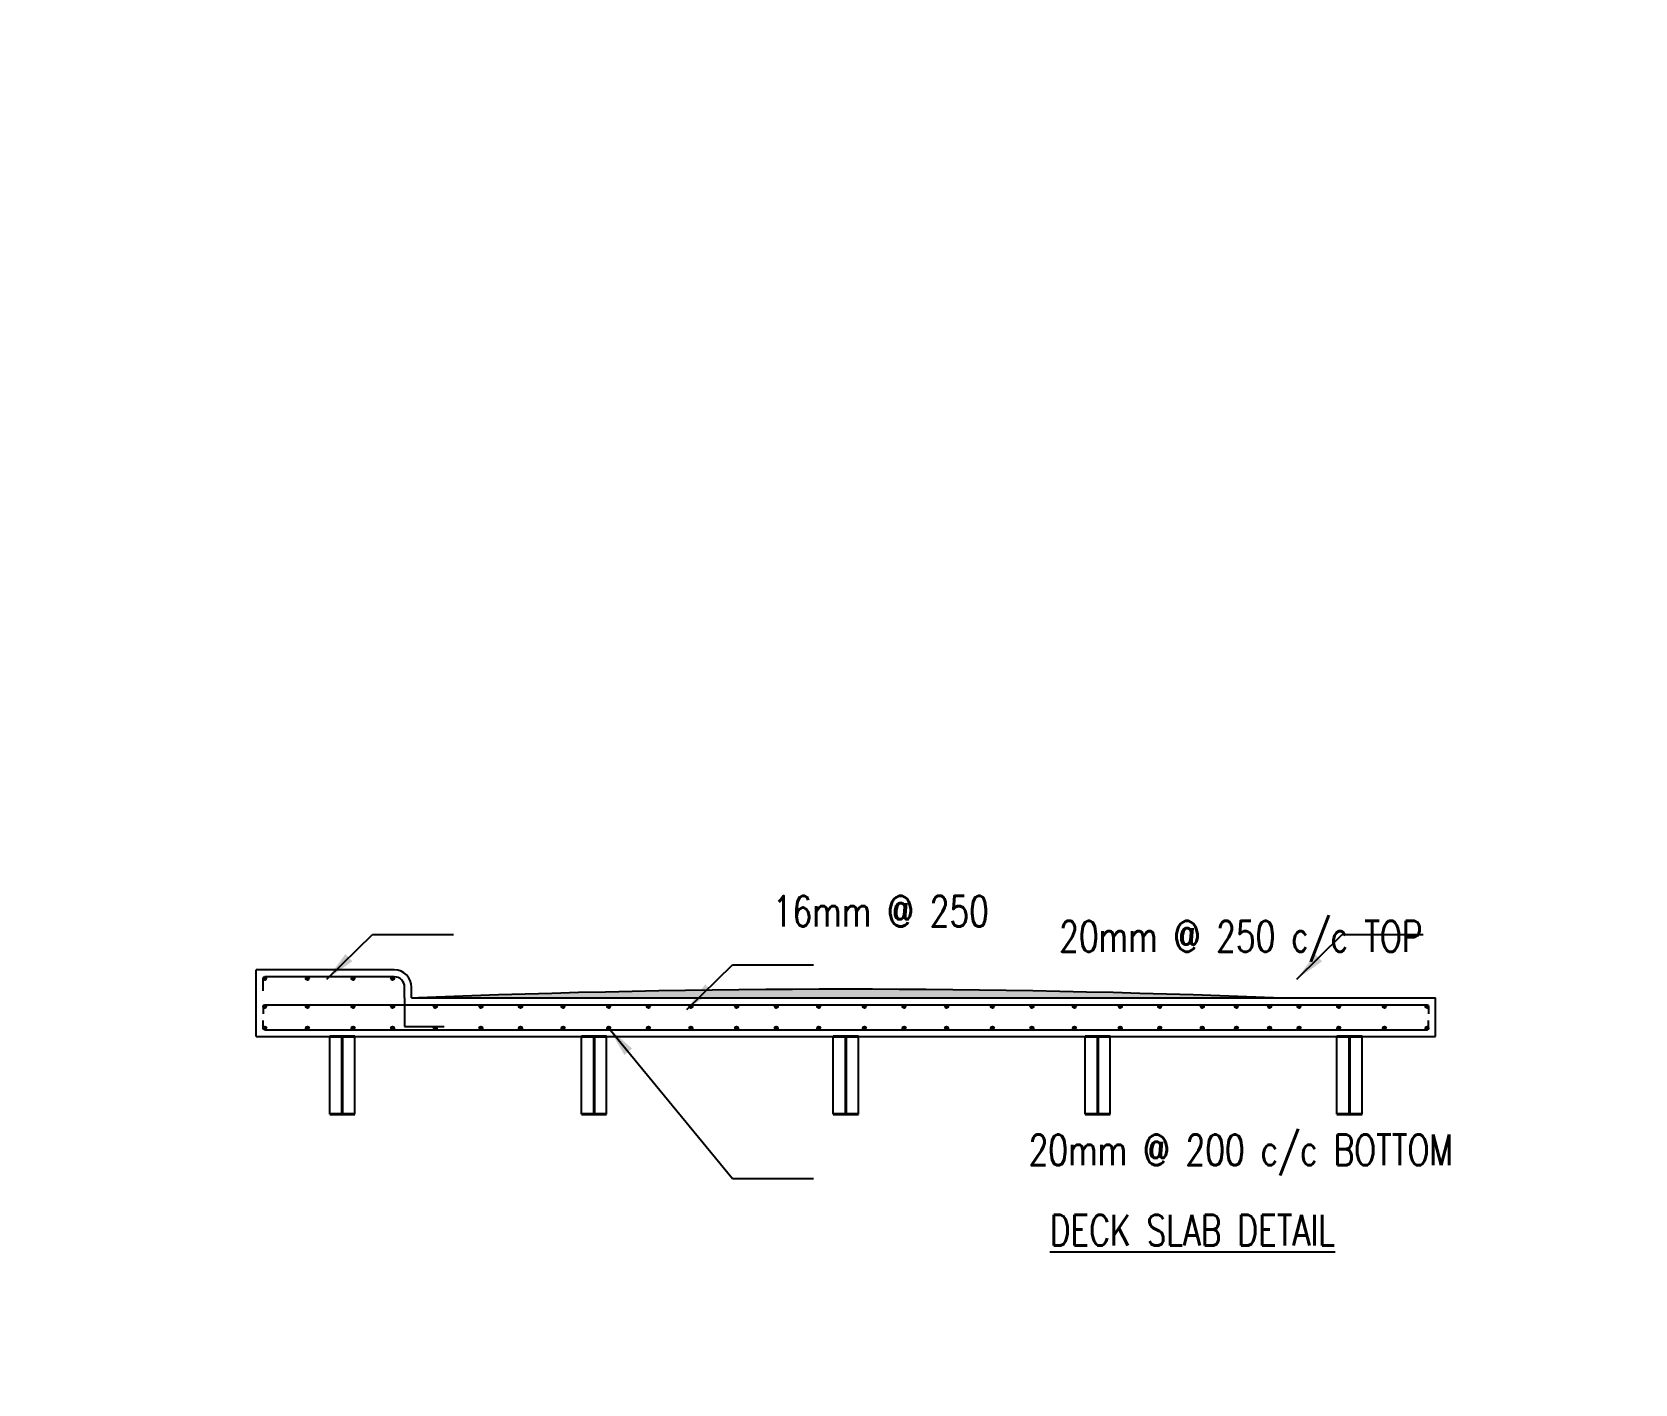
# Model space of a CAD drawing. Header units: millimetres. Extents: x -605628 to 223188, y -4937 to 493520.
# Drawn here: x -523476 to -514160, y 436001 to 443859 of the extents above; entities that cross this region are included whole.
import ezdxf

# ---------------------------------------------------------------- set-up
doc = ezdxf.new("R2010")
doc.units = ezdxf.units.MM
doc.header["$LTSCALE"] = 100
doc.header["$MEASUREMENT"] = 0
doc.linetypes.add('HIDDEN', pattern=[0.375, 0.25, -0.125])
for name, color, linetype in [('BEAM', 7, 'Continuous'), ('S-Dim', 1, 'Continuous'), ('ST-FOOTING', 4, 'HIDDEN')]:
    doc.layers.add(name, color=color, linetype=linetype)
doc.styles.add('SKEL 1_75xp', font='romans.shx', dxfattribs={"width": 0.75, "height": 178.5})
doc.dimstyles.new('1-75', dxfattribs={"dimtxt": 178.5, "dimasz": 178.5, "dimexe": 90, "dimexo": 90, "dimgap": 50, "dimtad": 1, "dimdec": 0, "dimzin": 3, "dimdsep": 46, "dimtxsty": 'SKEL 1_75xp', "dimcen": 0.0625, "dimclrd": 1, "dimclre": 1, "dimclrt": 2, "dimaunit": 1, "dimadec": 0, "dimazin": 0, "dimtfac": 1, "dimtdec": 0, "dimtofl": 0, "dimtmove": 0, "dimatfit": 3, "dimfxl": 50, "dimtolj": 1, "dimtzin": 0, "dimarcsym": 0})

msp = doc.modelspace()

# ---------------------------------------------------------------- hatches: boundary and pattern name
h = msp.add_hatch(color=8)
h.dxf.hatch_style = 1
h.paths.add_polyline_path([(-522113.8, 438357.9, 1), (-522133.1, 438357.9, 1)])
h = msp.add_hatch(color=8)
h.dxf.hatch_style = 1
h.paths.add_polyline_path([(-521866.5, 438357.9, 1), (-521885.8, 438357.9, 1)])
h = msp.add_hatch(color=8)
h.dxf.hatch_style = 1
h.paths.add_polyline_path([(-521600.7, 438357.9, 1), (-521620, 438357.9, 1)])
h = msp.add_hatch(color=8)
h.dxf.hatch_style = 1
h.paths.add_polyline_path([(-521370.7, 438357.9, 1), (-521390.1, 438357.9, 1)])
h = msp.add_hatch()
h.set_pattern_fill('AR-SAND', color=8, scale=8.6)
h.set_pattern_definition([(37.5, (3611.212, 21800.308), (-0.54174288, 16.5706844), [0, -13.072, 0, -14.62, 0, -13.975]), (7.5, (3611.212, 21800.308), (15.2200797, 24.27045616), [0, -7.052, 0, -11.782, 0, -4.515]), (327.5, (3600.634, 21800.308), (26.78162, 0.04866786), [0, -4.3, 0, -15.48, 0, -20.21]), (317.5, (3600.634, 21800.308), (25.8526888, 7.54800986), [0, -2.15, 0, -10.148, 0, -11.61])])
h.paths.add_polyline_path([(-516261.6, 438245.1, 0.020124), (-521230.7, 438245.1)])
h = msp.add_hatch(color=8)
h.dxf.hatch_style = 1
h.paths.add_polyline_path([(-522113.8, 438195.4, 1), (-522133.1, 438195.4, 1)])
h = msp.add_hatch(color=8)
h.dxf.hatch_style = 1
h.paths.add_polyline_path([(-521866.5, 438195.4, 1), (-521885.8, 438195.4, 1)])
h = msp.add_hatch(color=8)
h.dxf.hatch_style = 1
h.paths.add_polyline_path([(-521600.7, 438195.4, 1), (-521620, 438195.4, 1)])
h = msp.add_hatch(color=8)
h.dxf.hatch_style = 1
h.paths.add_polyline_path([(-521370.7, 438195.4, 1), (-521390.1, 438195.4, 1)])
h = msp.add_hatch(color=8)
h.dxf.hatch_style = 1
h.paths.add_polyline_path([(-521123.4, 438195.4, 1), (-521142.7, 438195.4, 1)])
h = msp.add_hatch(color=8)
h.dxf.hatch_style = 1
h.paths.add_polyline_path([(-520857.6, 438195.4, 1), (-520876.9, 438195.4, 1)])
h = msp.add_hatch(color=8)
h.dxf.hatch_style = 1
h.paths.add_polyline_path([(-520627.7, 438195.4, 1), (-520647, 438195.4, 1)])
h = msp.add_hatch(color=8)
h.dxf.hatch_style = 1
h.paths.add_polyline_path([(-520380.3, 438195.4, 1), (-520399.7, 438195.4, 1)])
h = msp.add_hatch(color=8)
h.dxf.hatch_style = 1
h.paths.add_polyline_path([(-520114.6, 438195.4, 1), (-520133.9, 438195.4, 1)])
h = msp.add_hatch(color=8)
h.dxf.hatch_style = 1
h.paths.add_polyline_path([(-519884.6, 438195.4, 1), (-519903.9, 438195.4, 1)])
h = msp.add_hatch(color=8)
h.dxf.hatch_style = 1
h.paths.add_polyline_path([(-519637.3, 438195.4, 1), (-519656.6, 438195.4, 1)])
h = msp.add_hatch(color=8)
h.dxf.hatch_style = 1
h.paths.add_polyline_path([(-519371.5, 438195.4, 1), (-519390.8, 438195.4, 1)])
h = msp.add_hatch(color=8)
h.dxf.hatch_style = 1
h.paths.add_polyline_path([(-519141.5, 438195.4, 1), (-519160.9, 438195.4, 1)])
h = msp.add_hatch(color=8)
h.dxf.hatch_style = 1
h.paths.add_polyline_path([(-518894.2, 438195.4, 1), (-518913.5, 438195.4, 1)])
h = msp.add_hatch(color=8)
h.dxf.hatch_style = 1
h.paths.add_polyline_path([(-518628.4, 438195.4, 1), (-518647.8, 438195.4, 1)])
h = msp.add_hatch(color=8)
h.dxf.hatch_style = 1
h.paths.add_polyline_path([(-518398.5, 438195.4, 1), (-518417.8, 438195.4, 1)])
h = msp.add_hatch(color=8)
h.dxf.hatch_style = 1
h.paths.add_polyline_path([(-518151.1, 438195.4, 1), (-518170.5, 438195.4, 1)])
h = msp.add_hatch(color=8)
h.dxf.hatch_style = 1
h.paths.add_polyline_path([(-517885.4, 438195.4, 1), (-517904.7, 438195.4, 1)])
h = msp.add_hatch(color=8)
h.dxf.hatch_style = 1
h.paths.add_polyline_path([(-517655.4, 438195.4, 1), (-517674.7, 438195.4, 1)])
h = msp.add_hatch(color=8)
h.dxf.hatch_style = 1
h.paths.add_polyline_path([(-517408.1, 438195.4, 1), (-517427.4, 438195.4, 1)])
h = msp.add_hatch(color=8)
h.dxf.hatch_style = 1
h.paths.add_polyline_path([(-517142.3, 438195.4, 1), (-517161.6, 438195.4, 1)])
h = msp.add_hatch(color=8)
h.dxf.hatch_style = 1
h.paths.add_polyline_path([(-516912.4, 438195.4, 1), (-516931.7, 438195.4, 1)])
h = msp.add_hatch(color=8)
h.dxf.hatch_style = 1
h.paths.add_polyline_path([(-516665, 438195.4, 1), (-516684.3, 438195.4, 1)])
h = msp.add_hatch(color=8)
h.dxf.hatch_style = 1
h.paths.add_polyline_path([(-516467, 438195.4, 1), (-516486.3, 438195.4, 1)])
h = msp.add_hatch(color=8)
h.dxf.hatch_style = 1
h.paths.add_polyline_path([(-516273.7, 438195.4, 1), (-516293, 438195.4, 1)])
h = msp.add_hatch(color=8)
h.dxf.hatch_style = 1
h.paths.add_polyline_path([(-516102.2, 438195.4, 1), (-516121.6, 438195.4, 1)])
h = msp.add_hatch(color=8)
h.dxf.hatch_style = 1
h.paths.add_polyline_path([(-515872.3, 438195.4, 1), (-515891.6, 438195.4, 1)])
h = msp.add_hatch(color=8)
h.dxf.hatch_style = 1
h.paths.add_polyline_path([(-515606.5, 438195.4, 1), (-515625.8, 438195.4, 1)])
h = msp.add_hatch(color=8)
h.dxf.hatch_style = 1
h.paths.add_polyline_path([(-515359.2, 438195.4, 1), (-515378.5, 438195.4, 1)])
h = msp.add_hatch(color=8)
h.dxf.hatch_style = 1
h.paths.add_polyline_path([(-522113.8, 438069.8, 1), (-522133.1, 438069.8, 1)])
h = msp.add_hatch(color=8)
h.dxf.hatch_style = 1
h.paths.add_polyline_path([(-521866.5, 438069.8, 1), (-521885.8, 438069.8, 1)])
h = msp.add_hatch(color=8)
h.dxf.hatch_style = 1
h.paths.add_polyline_path([(-521600.7, 438069.8, 1), (-521620, 438069.8, 1)])
h = msp.add_hatch(color=8)
h.dxf.hatch_style = 1
h.paths.add_polyline_path([(-521370.7, 438069.8, 1), (-521390.1, 438069.8, 1)])
h = msp.add_hatch(color=8)
h.dxf.hatch_style = 1
h.paths.add_polyline_path([(-521123.4, 438069.8, 1), (-521142.7, 438069.8, 1)])
h = msp.add_hatch(color=8)
h.dxf.hatch_style = 1
h.paths.add_polyline_path([(-520857.6, 438069.8, 1), (-520876.9, 438069.8, 1)])
h = msp.add_hatch(color=8)
h.dxf.hatch_style = 1
h.paths.add_polyline_path([(-520627.7, 438069.8, 1), (-520647, 438069.8, 1)])
h = msp.add_hatch(color=8)
h.dxf.hatch_style = 1
h.paths.add_polyline_path([(-520380.3, 438069.8, 1), (-520399.7, 438069.8, 1)])
h = msp.add_hatch(color=8)
h.dxf.hatch_style = 1
h.paths.add_polyline_path([(-520114.6, 438069.8, 1), (-520133.9, 438069.8, 1)])
h = msp.add_hatch(color=8)
h.dxf.hatch_style = 1
h.paths.add_polyline_path([(-519884.6, 438069.8, 1), (-519903.9, 438069.8, 1)])
h = msp.add_hatch(color=8)
h.dxf.hatch_style = 1
h.paths.add_polyline_path([(-519637.3, 438069.8, 1), (-519656.6, 438069.8, 1)])
h = msp.add_hatch(color=8)
h.dxf.hatch_style = 1
h.paths.add_polyline_path([(-519371.5, 438069.8, 1), (-519390.8, 438069.8, 1)])
h = msp.add_hatch(color=8)
h.dxf.hatch_style = 1
h.paths.add_polyline_path([(-519141.5, 438069.8, 1), (-519160.9, 438069.8, 1)])
h = msp.add_hatch(color=8)
h.dxf.hatch_style = 1
h.paths.add_polyline_path([(-518894.2, 438069.8, 1), (-518913.5, 438069.8, 1)])
h = msp.add_hatch(color=8)
h.dxf.hatch_style = 1
h.paths.add_polyline_path([(-518628.4, 438069.8, 1), (-518647.8, 438069.8, 1)])
h = msp.add_hatch(color=8)
h.dxf.hatch_style = 1
h.paths.add_polyline_path([(-518398.5, 438069.8, 1), (-518417.8, 438069.8, 1)])
h = msp.add_hatch(color=8)
h.dxf.hatch_style = 1
h.paths.add_polyline_path([(-518151.1, 438069.8, 1), (-518170.5, 438069.8, 1)])
h = msp.add_hatch(color=8)
h.dxf.hatch_style = 1
h.paths.add_polyline_path([(-517885.4, 438069.8, 1), (-517904.7, 438069.8, 1)])
h = msp.add_hatch(color=8)
h.dxf.hatch_style = 1
h.paths.add_polyline_path([(-517655.4, 438069.8, 1), (-517674.7, 438069.8, 1)])
h = msp.add_hatch(color=8)
h.dxf.hatch_style = 1
h.paths.add_polyline_path([(-517408.1, 438069.8, 1), (-517427.4, 438069.8, 1)])
h = msp.add_hatch(color=8)
h.dxf.hatch_style = 1
h.paths.add_polyline_path([(-517142.3, 438069.8, 1), (-517161.6, 438069.8, 1)])
h = msp.add_hatch(color=8)
h.dxf.hatch_style = 1
h.paths.add_polyline_path([(-516912.4, 438069.8, 1), (-516931.7, 438069.8, 1)])
h = msp.add_hatch(color=8)
h.dxf.hatch_style = 1
h.paths.add_polyline_path([(-516665, 438069.8, 1), (-516684.3, 438069.8, 1)])
h = msp.add_hatch(color=8)
h.dxf.hatch_style = 1
h.paths.add_polyline_path([(-516467, 438069.8, 1), (-516486.3, 438069.8, 1)])
h = msp.add_hatch(color=8)
h.dxf.hatch_style = 1
h.paths.add_polyline_path([(-516273.7, 438069.8, 1), (-516293, 438069.8, 1)])
h = msp.add_hatch(color=8)
h.dxf.hatch_style = 1
h.paths.add_polyline_path([(-516102.2, 438069.8, 1), (-516121.6, 438069.8, 1)])
h = msp.add_hatch(color=8)
h.dxf.hatch_style = 1
h.paths.add_polyline_path([(-515872.3, 438069.8, 1), (-515891.6, 438069.8, 1)])
h = msp.add_hatch(color=8)
h.dxf.hatch_style = 1
h.paths.add_polyline_path([(-515606.5, 438069.8, 1), (-515625.8, 438069.8, 1)])
h = msp.add_hatch(color=8)
h.dxf.hatch_style = 1
h.paths.add_polyline_path([(-515359.2, 438069.8, 1), (-515378.5, 438069.8, 1)])

# ---------------------------------------------------------------- linework, layer by layer
at = {"layer": 'BEAM'}
for p, q in [((-522173.1, 438020.1), (-522173.1, 438407.6)), ((-521370.7, 438407.6), (-522173.1, 438407.6)), ((-522133.1, 438286.4), (-522133.1, 438357.9)), ((-521370.7, 438367.6), (-522123.5, 438367.6)), ((-521310.7, 438245.1), (-521310.7, 438307.6)), ((-521270.7, 438245.1), (-521270.7, 438307.6)), ((-521310.7, 438245.1), (-521310.7, 438079.4)), ((-521270.7, 438245.1), (-515319.2, 438245.1)), ((-515319.2, 438020.1), (-515319.2, 438245.1)), ((-522133.1, 438195.4), (-522133.1, 438151.8)), ((-522123.5, 438205.1), (-515368.8, 438205.1)), ((-515359.2, 438195.4), (-515359.2, 438151.8)), ((-522133.1, 438069.8), (-522133.1, 438113.4)), ((-522123.5, 438060.1), (-515368.8, 438060.1)), ((-521310.7, 438079.4), (-521080.6, 438079.4)), ((-515359.2, 438069.8), (-515359.2, 438113.4)), ((-522173.1, 438020.1), (-515319.2, 438020.1)), ((-521746.2, 437570.1), (-521746.2, 438020.1)), ((-521676.2, 438020.1), (-521670.1, 438020.1)), ((-521600.1, 437570.1), (-521600.1, 438020.1)), ((-520282.7, 437570.1), (-520282.7, 438020.1)), ((-520212.7, 438020.1), (-520206.6, 438020.1)), ((-520136.6, 437570.1), (-520136.6, 438020.1)), ((-518819.2, 437570.1), (-518819.2, 438020.1)), ((-518673.1, 437570.1), (-518673.1, 438020.1)), ((-517355.7, 437570.1), (-517355.7, 438020.1)), ((-517285.7, 438020.1), (-517279.6, 438020.1)), ((-517209.6, 437570.1), (-517209.6, 438020.1)), ((-515892.2, 437570.1), (-515892.2, 438020.1)), ((-515816.1, 438020.1), (-515822.2, 438020.1)), ((-515746.2, 437570.1), (-515746.2, 438020.1))]:
    msp.add_line(p, q, dxfattribs=at)
at = {"layer": 'BEAM', "lineweight": 40}
for p, q in [((-521746.2, 438020.1), (-521600.1, 438020.1)), ((-521673.1, 437570.1), (-521673.1, 438020.1)), ((-520282.7, 438020.1), (-520136.6, 438020.1)), ((-520209.6, 437570.1), (-520209.6, 438020.1)), ((-518819.2, 438020.1), (-518673.1, 438020.1)), ((-518746.2, 437570.1), (-518746.2, 438020.1)), ((-517355.7, 438020.1), (-517209.6, 438020.1)), ((-517282.7, 437570.1), (-517282.7, 438020.1)), ((-515892.2, 438020.1), (-515746.2, 438020.1)), ((-515819.2, 437570.1), (-515819.2, 438020.1)), ((-521746.2, 437570.1), (-521600.1, 437570.1)), ((-520282.7, 437570.1), (-520136.6, 437570.1)), ((-518819.2, 437570.1), (-518673.1, 437570.1)), ((-517355.7, 437570.1), (-517209.6, 437570.1)), ((-515892.2, 437570.1), (-515746.2, 437570.1))]:
    msp.add_line(p, q, dxfattribs=at)
at = {"layer": 'BEAM'}
for centre in [(-522123.5, 438357.9), (-521876.1, 438357.9), (-521610.4, 438357.9), (-521380.4, 438357.9), (-522123.5, 438195.4), (-521876.1, 438195.4), (-521610.4, 438195.4), (-521380.4, 438195.4), (-521133.1, 438195.4), (-520867.3, 438195.4), (-520637.3, 438195.4), (-520390, 438195.4), (-520124.2, 438195.4), (-519894.3, 438195.4), (-519646.9, 438195.4), (-519381.2, 438195.4), (-519151.2, 438195.4), (-518903.9, 438195.4), (-518638.1, 438195.4), (-518408.1, 438195.4), (-518160.8, 438195.4), (-517895, 438195.4), (-517665.1, 438195.4), (-517417.7, 438195.4), (-517152, 438195.4), (-516922, 438195.4), (-516674.7, 438195.4), (-516476.7, 438195.4), (-516283.4, 438195.4), (-516111.9, 438195.4), (-515882, 438195.4), (-515616.2, 438195.4), (-515368.8, 438195.4), (-522123.5, 438069.8), (-521876.1, 438069.8), (-521610.4, 438069.8), (-521380.4, 438069.8), (-521133.1, 438069.8), (-520867.3, 438069.8), (-520637.3, 438069.8), (-520390, 438069.8), (-520124.2, 438069.8), (-519894.3, 438069.8), (-519646.9, 438069.8), (-519381.2, 438069.8), (-519151.2, 438069.8), (-518903.9, 438069.8), (-518638.1, 438069.8), (-518408.1, 438069.8), (-518160.8, 438069.8), (-517895, 438069.8), (-517665.1, 438069.8), (-517417.7, 438069.8), (-517152, 438069.8), (-516922, 438069.8), (-516674.7, 438069.8), (-516476.7, 438069.8), (-516283.4, 438069.8), (-516111.9, 438069.8), (-515882, 438069.8), (-515616.2, 438069.8), (-515368.8, 438069.8)]:
    msp.add_circle(centre, 9.66, dxfattribs=at)
for centre, radius, start, end in [((-521370.7, 438307.6), 100, 0, 90), ((-521370.7, 438307.6), 60, 0, 90), ((-518746.2, 376538.2), 61756.9, 87.694266, 92.305734)]:
    msp.add_arc(centre, radius, start, end, dxfattribs=at)
at = {"layer": 'ST-FOOTING', "color": 2, "linetype": 'ByBlock'}
msp.add_circle((-539563.6, 427455.6), 66064.3, dxfattribs=at)

# ---------------------------------------------------------------- texts
at = {"layer": 'S-Dim', "color": 2, "char_height": 178.5, "width": 5845.184, "attachment_point": 5, "style": 'SKEL 1_75xp'}
for s, insert in [('\\A1;{\\C7;16mm @ 250}', (-518543, 438748.7)), ('\\A1;{\\C7;20mm @ 250 c/c TOP}', (-516450.9, 438573.1)), ('\\A1;{\\C7;20mm @ 200 c/c BOTTOM}', (-516450.9, 437331.8)), ('\\A1;{\\L\\C7;DECK SLAB DETAIL}', (-516732.1, 436894.4))]:
    msp.add_mtext(s, dxfattribs=dict(at, insert=insert))

# ---------------------------------------------------------------- leaders
at = {"layer": 'S-Dim'}
for points in [[(-521762.2, 438353.8), (-521497.8, 438612.8), (-521026.6, 438612.8)], [(-516126, 438353.8), (-515861.6, 438612.8), (-515390.5, 438612.8)], [(-519670.1, 438178.2), (-519405.7, 438437.2), (-518934.5, 438437.2)], [(-520124.2, 438069.8), (-519405.7, 437195.8), (-518934.5, 437195.8)]]:
    msp.add_leader(points, dimstyle='1-75', override={"dimtmove": 1}, dxfattribs=at)

doc.saveas('drawing.dxf')
